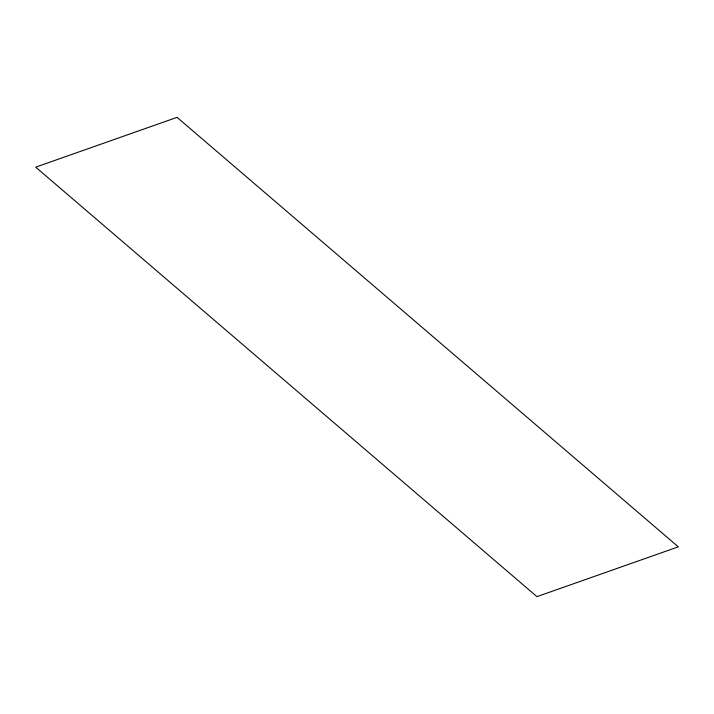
<?xml version="1.0" encoding="UTF-8"?>
<svg xmlns="http://www.w3.org/2000/svg" width="714" height="714" viewBox="0 0 714 714"><rect width="100%" height="100%" fill="white"/><g stroke="black" fill="none" stroke-linecap="round" stroke-linejoin="round"><path stroke-width="1.07" d="M177.054 117.355L35.7 167.156L536.946 596.645L678.3 546.844L177.054 117.355"/></g></svg>
